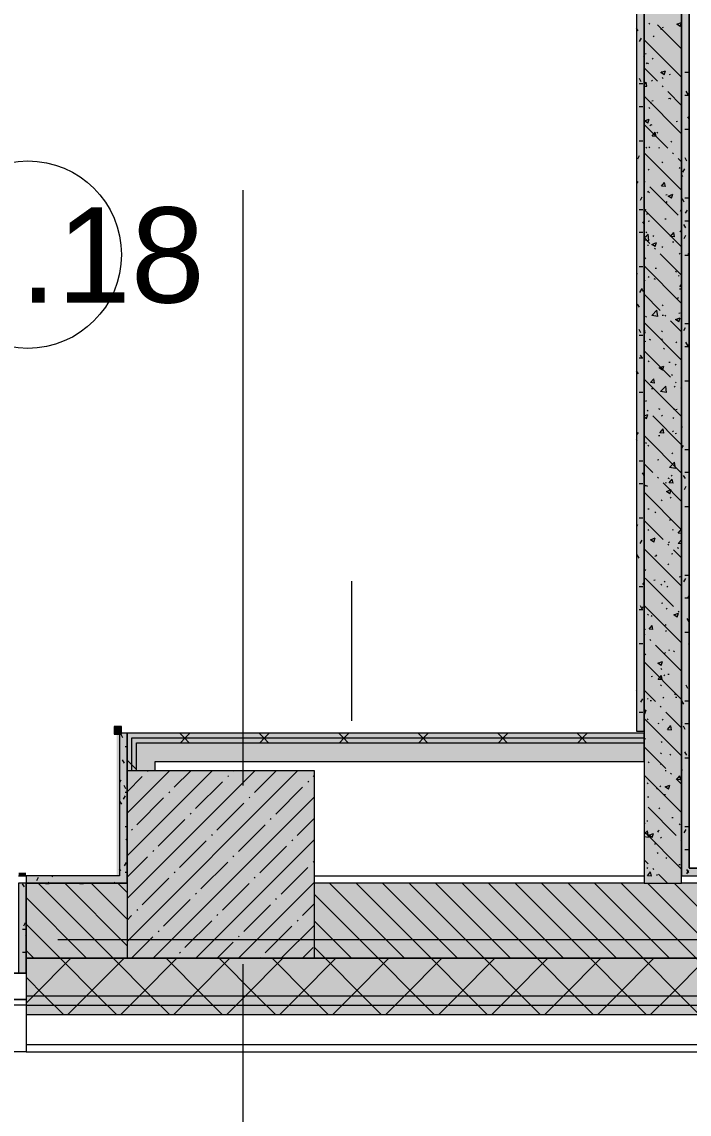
# Model space of a CAD drawing. Header units: millimetres. Extents: x -3817 to 677485, y -22715 to 103890.
# Drawn here: x 80312 to 82094, y 5046 to 7959 of the extents above; entities that cross this region are included whole.
import ezdxf

# ---------------------------------------------------------------- set-up
doc = ezdxf.new("R2010")
doc.units = ezdxf.units.MM
doc.layers.add('PDF _Геометрия', color=7, linetype='Continuous', true_color=0x1d1d1d)
doc.layers.add('PDF _Сплошная заливка', color=7, linetype='Continuous', true_color=0xffffff)
doc.layers.add('PDF _Текст', color=7, linetype='Continuous')
doc.styles.add('PDF GOST-Common', font='arial.ttf')

msp = doc.modelspace()

# ---------------------------------------------------------------- hatches: boundary and pattern name
at = {"layer": 'PDF _Сплошная заливка', "transparency": 33554559}
for points in [[(81953.3, 6066.9), (81973.3, 6066.9), (81973.3, 11011.3), (81953.3, 11011.3), (81953.3, 6668)], [(81973.3, 5661.3), (82073.3, 5661.3), (82073.3, 11011.3), (81973.3, 11011.3), (81973.3, 6668)], [(80605.8, 5961.4), (80605.8, 6061.3), (80593.3, 6061.3), (80593.3, 5961.4), (80602.8, 5961.4)], [(80618.3, 5961.4), (80618.3, 6048.9), (80605.8, 6048.9), (80605.8, 5961.4), (80615.6, 5961.4)], [(81973.3, 6036.3), (81973.3, 6048.9), (80618.3, 6048.9), (80618.3, 6036.3), (81565, 6036.3)], [(80593.3, 5461.3), (81093.3, 5461.3), (81093.3, 5961.4), (80593.3, 5961.4), (80593.3, 5537.7)], [(80303.7, 5421.3), (80323.7, 5421.3), (80323.7, 5661.3), (80303.7, 5661.3), (80303.7, 5537.7)]]:
    msp.add_hatch(color=256, dxfattribs=at).paths.add_polyline_path(points)
h = msp.add_hatch(color=256, dxfattribs=at)
h.paths.add_polyline_path([(84443.3, 5461.3), (84443.3, 5661.3), (84343.3, 5661.3), (84343.3, 5461.3)], flags=0)
h.paths.add_polyline_path([(77323.3, 5461.3), (77323.3, 5661.3), (76223.3, 5661.3), (76223.3, 5461.3), (77111.9, 5461.3)], flags=0)
h.paths.add_polyline_path([(81565, 5461.3), (82243.3, 5461.3), (82243.3, 5661.3), (81093.3, 5661.3), (81093.3, 5461.3)], flags=0)
h.paths.add_polyline_path([(78223.3, 5461.3), (79423.7, 5461.3), (79423.7, 5661.3), (78223.3, 5661.3), (78223.3, 5537.7)], flags=0)
h.paths.add_polyline_path([(80593.3, 5461.3), (80593.3, 5661.3), (80323.7, 5661.3), (80323.7, 5461.3)], flags=0)
h = msp.add_hatch(color=256, dxfattribs=at)
h.paths.add_polyline_path([(81093.3, 5361.3), (82243.3, 5361.3), (82243.3, 5461.3), (80323.7, 5461.3), (80323.7, 5361.3), (80593.3, 5361.3)], flags=0)
h.paths.add_polyline_path([(76101.3, 5361.3), (77323.3, 5361.3), (77323.3, 5461.3), (76101.3, 5461.3)], flags=0)
h.paths.add_polyline_path([(85043.3, 5361.3), (85043.3, 5461.3), (84343.3, 5461.3), (84343.3, 5361.3), (84943.3, 5361.3)], flags=0)
h.paths.add_polyline_path([(78223.3, 5361.3), (79423.7, 5361.3), (79423.7, 5461.3), (78223.3, 5461.3)], flags=0)
h = msp.add_hatch(color=256, dxfattribs=at)
h.paths.add_polyline_path([(76101.3, 5311.3), (77323.3, 5311.3), (77323.3, 5361.3), (76101.3, 5361.3)], flags=0)
h.paths.add_polyline_path([(85093.3, 5311.3), (85093.3, 5361.3), (84343.3, 5361.3), (84343.3, 5311.3), (84533.7, 5311.3)], flags=0)
h.paths.add_polyline_path([(78223.3, 5311.3), (79423.7, 5311.3), (79423.7, 5361.3), (78223.3, 5361.3)], flags=0)
h.paths.add_polyline_path([(80323.7, 5311.3), (82243.3, 5311.3), (82243.3, 5361.3), (80323.7, 5361.3)], flags=0)

# ---------------------------------------------------------------- linework, layer by layer
at = {"layer": 'PDF _Геометрия', "color": 9, "lineweight": 9, "true_color": 0xc0c0c0}
for points in [[(80593.3, 5661.3), (80323.7, 5661.3), (80323.7, 5461.3), (80323.7, 5211.4), (82243.3, 5211.4), (82243.3, 5461.3), (82243.3, 5661.3), (82073.3, 5661.3), (82073.3, 11011.3), (82073.3, 11111.3), (80993.3, 11111.3), (80993.3, 11581.4), (80993.3, 11111.3), (81013.3, 11111.3), (82073.3, 11111.3), (82073.3, 5701.3), (82073.3, 5681.3), (82243.3, 5681.3), (82243.3, 5701.3), (84343.3, 5701.3)], [(81953.3, 6066.9), (81973.3, 6066.9), (81973.3, 11011.3), (81953.3, 11011.3), (80538.3, 11011.3), (81973.3, 11011.3), (81973.3, 5661.3), (81093.3, 5661.3)], [(82073.3, 5681.3), (84443.3, 5681.3), (84443.3, 5661.3), (84343.3, 5661.3), (84343.3, 5461.3), (84343.3, 5211.4), (85193.3, 5211.4), (85193.3, 5231.4), (85193.3, 5461.3), (85193.3, 9403.3), (85243.3, 9403.3), (85243.3, 9561.3), (84951.3, 9561.3), (84948.3, 9561.3), (84943.3, 9561.3), (84943.3, 9411.4), (84943.3, 9408.3), (84943.3, 9403.3), (84943.3, 5461.3), (84833.3, 5461.3)], [(80303.7, 5681.3), (80323.7, 5681.3), (80323.7, 5661.3), (80593.3, 5661.3), (80593.3, 5681.3), (80593.3, 6061.3), (80573.3, 6061.3), (80573.3, 5689.3)], [(80668.3, 5961.4), (80668.3, 5986.3), (81973.3, 5986.3), (81973.3, 6061.3), (80668.3, 6061.3), (80605.8, 6061.3), (80593.3, 6061.3), (80593.3, 5681.3)], [(80323.7, 5681.3), (80323.7, 5661.3)], [(81093.3, 5681.3), (81973.3, 5681.3)], [(80323.7, 5421.3), (80323.7, 5211.4), (79423.7, 5211.4), (79423.7, 5421.3)]]:
    msp.add_lwpolyline(points, dxfattribs=at)
at = {"layer": 'PDF _Геометрия', "color": 7, "lineweight": 9}
for points in [[(82093.3, 5702.3), (82093.3, 11131.4)], [(81953.3, 10983.4), (81953.3, 6066.9)], [(81193.2, 6094.7), (81193.2, 6466.8)], [(80605.8, 5961.4), (80605.8, 6048.9), (80618.3, 6048.9), (80668.3, 6048.9), (81973.3, 6048.9)], [(80618.3, 5961.4), (80618.3, 6036.3), (80668.3, 6036.3), (81973.3, 6036.3)], [(80573.3, 5689.3), (80573.3, 5681.3), (80565.3, 5681.3), (80323.7, 5681.3)], [(82243.3, 5701.3), (82093.3, 5701.3)], [(81973.3, 5661.3), (82073.3, 5661.3)], [(80323.7, 5361.3), (82243.3, 5361.3)], [(80323.7, 5336.4), (82243.3, 5336.4)], [(80323.7, 5311.3), (82243.3, 5311.3)], [(80323.7, 5231.4), (82243.3, 5231.4)]]:
    msp.add_lwpolyline(points, dxfattribs=at)
at = {"layer": 'PDF _Геометрия', "color": 231, "lineweight": 9, "true_color": 0xff80c0}
msp.add_lwpolyline([(82093.3, 11131.4), (82093.3, 5702.3), (82093.3, 5701.3), (82243.3, 5701.3)], dxfattribs=at)
at = {"layer": 'PDF _Геометрия', "color": 252, "lineweight": 9, "true_color": 0x878787}
for points in [[(81986.1, 7955.3), (81988.6, 7953)], [(82069.8, 7946.6), (82061, 7952.6), (82073.3, 7957.3)], [(82069.8, 7946.6), (82073.3, 7956.8)], [(82073.3, 7886.7), (82008.9, 7951.1)], [(82016.9, 7940.6), (82019.8, 7938.8)], [(82022, 7944.1), (82025.3, 7944.5)], [(82073.3, 7811.2), (81973.3, 7911.2)], [(81997.1, 7919.1), (81999.7, 7921.2)], [(82073.3, 7910.3), (82072.8, 7910.3), (82073.3, 7910.8)], [(81975.2, 7873.9), (81978.6, 7874.4)], [(81978.8, 7849.2), (81981.2, 7847)], [(81982.3, 7849.7), (81985.1, 7847.9)], [(81994.9, 7859.9), (81997.6, 7862)], [(82008.9, 7800.2), (81973.3, 7835.8)], [(82026.5, 7817.7), (82017.7, 7823.7), (82030.2, 7828.4)], [(82019.8, 7825.9), (82022.6, 7824.1)], [(82021.4, 7810.2), (82023.8, 7807.9)], [(82026.6, 7817.6), (82030.2, 7828.4)], [(82040.8, 7818.6), (82044.1, 7819)], [(81973.3, 7791.7), (81978.6, 7798)], [(81973.3, 7787.5), (81980.6, 7786.8)], [(81980.6, 7786.8), (81978.6, 7797.9)], [(81992.7, 7800.7), (81995.4, 7802.8)], [(82023.9, 7785.2), (82021.4, 7787.7)], [(82073.3, 7660.4), (81973.3, 7760.4)], [(82073.3, 7735.8), (82036.5, 7772.6)], [(82038.5, 7754.3), (82041.8, 7754.8)], [(82041.9, 7755.4), (82044.7, 7753.6)], [(81985.6, 7730.2), (81988.1, 7727.9)], [(81990.6, 7741.6), (81993.2, 7743.6)], [(81994, 7748.5), (81997.3, 7748.9)], [(81983.3, 7688.8), (81974.4, 7694.7), (81986.9, 7699.5)], [(81983.3, 7688.7), (81986.9, 7699.4)], [(82059.1, 7693.1), (82062.4, 7693.5)], [(82036.5, 7621.7), (81973.3, 7685)], [(81988.4, 7682.4), (81991.1, 7684.4)], [(81991.7, 7684.2), (81995, 7684.6)], [(82005.3, 7653.1), (81994.7, 7654), (82003.2, 7664.2)], [(82005.3, 7653), (82003.2, 7664.2)], [(82007.2, 7664.5), (82010.1, 7662.7)], [(82044.7, 7640.6), (82047.5, 7638.8)], [(82073.3, 7509.5), (81973.3, 7609.5)], [(81978.2, 7624.1), (81980.7, 7621.8)], [(81986.3, 7623.2), (81988.9, 7625.2)], [(82012.3, 7622.9), (82015.6, 7623.4)], [(82051.6, 7606.6), (82049.1, 7609.1)], [(82020.8, 7585), (82023.3, 7582.8)], [(82073.3, 7585), (82064.2, 7594.1)], [(81973.3, 7573.2), (81974.7, 7572.3)], [(81984.1, 7564), (81986.8, 7566)], [(82066.8, 7570.1), (82069.6, 7568.3)], [(81976.2, 7531.2), (81973.6, 7533.7)], [(82064.2, 7443.2), (81988.7, 7518.6)], [(82029.9, 7519.3), (82019.3, 7520.3), (82027.9, 7530.5)], [(82030, 7519.3), (82027.9, 7530.4)], [(82073.2, 7517.3), (82073.3, 7517.3)], [(81981.9, 7504.8), (81984.6, 7506.8)], [(81985.1, 7505), (81987.5, 7502.7)], [(82031, 7497.5), (82034.4, 7497.9)], [(82046.2, 7488.2), (82037.3, 7494.2), (82049.8, 7499)], [(82046.2, 7488.2), (82049.8, 7498.9)], [(82073.3, 7358.6), (81973.3, 7458.6)], [(81974.7, 7459.4), (81977.5, 7457.6)], [(82032.1, 7479.3), (82035, 7477.5)], [(82071.1, 7458.1), (82073.3, 7459.8)], [(81979.8, 7445.6), (81982.4, 7447.7)], [(82028.8, 7433.2), (82032.1, 7433.6)], [(82069.6, 7455.4), (82072.5, 7453.6)], [(81984.3, 7427.3), (81987.6, 7427.8)], [(82068.9, 7398.9), (82071.6, 7401)], [(81973.3, 7381.6), (81983.9, 7392.7)], [(81988.7, 7367.8), (81973.3, 7383.2)], [(81973.3, 7377.8), (81985.9, 7375.8)], [(81977.6, 7386.4), (81980.3, 7388.5)], [(81977.7, 7398.9), (81980.2, 7396.7)], [(81985.9, 7375.8), (81983.9, 7392.7)], [(81996.8, 7388.9), (81999.6, 7387.1)], [(82054.6, 7385.6), (82044, 7386.5), (82052.6, 7396.7)], [(82049.3, 7371.9), (82052.7, 7372.4)], [(82054.6, 7385.5), (82052.6, 7396.7)], [(81982, 7363.1), (81985.3, 7363.5)], [(82002.9, 7359.3), (81994, 7365.3), (82006.5, 7370)], [(82003.8, 7352.7), (82001.3, 7355.2)], [(82002.9, 7359.2), (82006.5, 7370)], [(82020.3, 7359.9), (82022.8, 7357.6)], [(82066.7, 7339.8), (82069.4, 7341.8)], [(81975.5, 7327.2), (81978.1, 7329.3)], [(82073.3, 7283.2), (82016.4, 7340.1)], [(82073.3, 7207.7), (81973.3, 7307.7)], [(82002.6, 7301.8), (82005.9, 7302.2)], [(82057.1, 7294), (82059.9, 7292.2)], [(81973.3, 7268), (81975.9, 7270.1)], [(81984.5, 7279.9), (81987, 7277.6)], [(81999.6, 7274.1), (82002.5, 7272.3)], [(82064.6, 7280.6), (82067.2, 7282.6)], [(82073.3, 7252.4), (82068.7, 7252.8), (82073.3, 7258.3)], [(82016.4, 7189.2), (81973.3, 7232.4)], [(82068.1, 7246.5), (82071.4, 7246.9)], [(81973.3, 7210.5), (81973.8, 7210.9)], [(82021.7, 7203.6), (82024.5, 7201.8)], [(82062.4, 7221.4), (82065.1, 7223.4)], [(81977.2, 7173.8), (81979.7, 7171.5)], [(82009.5, 7173.2), (81993.6, 7175.6), (82007.5, 7190.1)], [(82009.5, 7173.1), (82007.5, 7190)], [(82021.3, 7176.3), (82024.6, 7176.8)], [(82031.5, 7174.1), (82029, 7176.7)], [(82065.8, 7158.8), (82056.9, 7164.8), (82069.4, 7169.5)], [(82065.8, 7182.2), (82069.1, 7182.6)], [(82065.8, 7158.7), (82069.4, 7169.5)], [(82073.3, 7056.9), (81973.3, 7156.9)], [(81973.3, 7139.1), (81974.4, 7140.4)], [(81976.4, 7129.2), (81974.4, 7140.4)], [(82073.3, 7132.4), (82044.1, 7161.6)], [(82060.3, 7162.2), (82062.9, 7164.2)], [(81973.3, 7129.6), (81976.4, 7129.3)], [(81987.1, 7112.8), (81989.9, 7111)], [(82019, 7112.1), (82022.4, 7112.5)], [(82019.8, 7134.7), (82022.3, 7132.5)], [(82044.1, 7010.7), (81973.3, 7081.5)], [(81974.5, 7106.2), (81977.8, 7106.7)], [(82024.6, 7088.9), (82027.4, 7087.1)], [(82058.1, 7103), (82060.8, 7105)], [(81984, 7054.7), (81986.5, 7052.5)], [(82039.6, 7050.8), (82042.9, 7051.2)], [(81973.3, 7042.1), (81975.6, 7042.4)], [(82022.5, 7029.9), (82013.7, 7035.8), (82026.1, 7040.6)], [(82022.5, 7029.8), (82026.1, 7040.5)], [(82055.9, 7043.8), (82058.6, 7045.9)], [(82073.3, 6906), (81973.3, 7006)], [(82001.1, 6995.5), (81990.5, 6996.5), (81999, 7006.7)], [(82001.1, 6995.5), (81999, 7006.6)], [(82046.6, 7018.4), (82049.4, 7016.6)], [(82059.1, 6995.6), (82056.6, 6998.1)], [(81992.8, 6980.7), (81996.1, 6981.1)], [(82033, 6970.6), (82017.2, 6973), (82031.1, 6987.5)], [(82033, 6970.5), (82031.1, 6987.4)], [(82053.8, 6984.6), (82056.4, 6986.7)], [(82073.3, 6981.5), (82071.7, 6983)], [(81976.7, 6948.6), (81979.1, 6946.4)], [(81973.3, 6908), (81982.8, 6911.7)], [(81973.3, 6905), (81979.2, 6900.9)], [(81979.2, 6900.9), (81982.8, 6911.6)], [(81983.7, 6920.2), (81981.2, 6922.7)], [(82071.7, 6832.2), (81996.3, 6907.6)], [(82012, 6927.5), (82014.8, 6925.7)], [(82019.3, 6909.6), (82021.7, 6907.3)], [(82051.6, 6925.4), (82054.3, 6927.5)], [(82058.3, 6925.3), (82061.7, 6925.8)], [(82049.5, 6903.7), (82052.3, 6901.9)], [(82073.3, 6755.1), (81973.3, 6855.1)], [(82011.6, 6855.2), (82014.9, 6855.7)], [(82025.8, 6861.8), (82015.1, 6862.7), (82023.7, 6872.9)], [(82025.8, 6861.7), (82023.7, 6872.9)], [(82049.4, 6866.2), (82052.1, 6868.3)], [(82056.1, 6861.1), (82059.4, 6861.5)], [(81976.6, 6837.2), (81979.4, 6835.4)], [(81983.5, 6829.6), (81986, 6827.3)], [(82071.5, 6833.2), (82073.3, 6832)], [(82009.3, 6790.9), (82012.6, 6791.4)], [(82047.3, 6807.1), (82049.9, 6809.1)], [(81996.3, 6756.7), (81973.3, 6779.8)], [(82056.6, 6767.9), (82040.8, 6770.4), (82054.6, 6784.8)], [(82056.6, 6767.9), (82054.6, 6784.8)], [(82011.4, 6741.7), (82008.9, 6744.2)], [(82029.9, 6729.7), (82033.2, 6730.1)], [(82036.9, 6742.3), (82039.7, 6740.5)], [(82050.4, 6728.1), (82039.8, 6729), (82048.4, 6739.2)], [(82045.1, 6747.9), (82047.8, 6749.9)], [(82050.4, 6728), (82048.4, 6739.1)], [(82073.3, 6604.3), (81973.3, 6704.3)], [(81976.1, 6723.5), (81978.6, 6721.2)], [(81979.5, 6722.4), (81982.3, 6720.6)], [(82073.3, 6679.8), (82023.9, 6729.1)], [(82042.1, 6700.4), (82033.3, 6706.4), (82045.7, 6711.2)], [(82042.1, 6700.3), (82045.7, 6711.1)], [(82018.7, 6684.4), (82021.2, 6682.2)], [(82043, 6688.7), (82045.6, 6690.7)], [(81983.1, 6659.6), (81986.4, 6660)], [(82001.5, 6651.9), (82004.4, 6650.1)], [(82023.9, 6578.2), (81973.3, 6628.9)], [(82040.8, 6629.5), (82043.5, 6631.5)], [(81983, 6604.4), (81985.4, 6602.2)], [(82048.6, 6604.2), (82051.9, 6604.7)], [(82073.3, 6594.5), (82064.5, 6595.2), (82073.1, 6605.5)], [(82073.3, 6604.3), (82073.1, 6605.4)], [(81998.8, 6571.5), (81990, 6577.4), (82002.5, 6582.2)], [(81998.8, 6571.4), (82002.5, 6582.2)], [(82039, 6563.1), (82036.5, 6565.6)], [(82038.6, 6570.3), (82041.3, 6572.3)], [(82061.8, 6557.1), (82064.6, 6555.3)], [(82073.3, 6566.4), (82064.4, 6567.8), (82073.3, 6577)], [(82073.3, 6453.4), (81973.3, 6553.4)], [(82001.8, 6534.1), (82005.2, 6534.5)], [(82004.4, 6537.2), (82007.2, 6535.4)], [(82046.3, 6540), (82049.7, 6540.4)], [(82073.3, 6528.9), (82051.6, 6550.5)], [(81975.6, 6498.3), (81978.1, 6496.1)], [(82036.5, 6511.1), (82039.1, 6513.2)], [(82051.6, 6399.7), (81976.2, 6475.1)], [(81999.6, 6469.8), (82002.9, 6470.3)], [(82066.9, 6478.7), (82070.2, 6479.1)], [(82018.2, 6459.3), (82020.7, 6457)], [(82026.4, 6466.7), (82029.3, 6464.9)], [(82034.3, 6451.9), (82037, 6454)], [(82073.3, 6302.5), (81973.3, 6402.5)], [(82020.1, 6408.6), (82023.5, 6409)], [(82032.1, 6392.7), (82034.8, 6394.8)], [(82061.7, 6371), (82052.9, 6376.9), (82065.3, 6381.7)], [(82061.7, 6370.9), (82065.3, 6381.6)], [(82066.7, 6384.6), (82064.2, 6387.1)], [(81982.4, 6379.3), (81984.9, 6377)], [(81991.8, 6375.8), (81994.6, 6374)], [(82029.3, 6351.9), (82032.1, 6350.1)], [(81976.2, 6324.2), (81973.3, 6327.2)], [(81973.4, 6338.4), (81976.7, 6338.9)], [(81996.9, 6338), (81986.3, 6338.9), (81994.9, 6349.1)], [(81996.9, 6337.9), (81994.9, 6349.1)], [(82030, 6333.5), (82032.6, 6335.6)], [(81991.3, 6309.2), (81988.7, 6311.7)], [(82073.3, 6227.2), (82003.8, 6296.6)], [(81975.1, 6273.2), (81977.6, 6270.9)], [(82027.8, 6274.4), (82030.5, 6276.4)], [(82038.9, 6283.1), (82042.2, 6283.5)], [(82051.4, 6281.4), (82054.2, 6279.6)], [(82073.3, 6151.7), (81973.3, 6251.7)], [(82018.5, 6242), (82009.6, 6248), (82022.1, 6252.8)], [(82018.5, 6242), (82022.1, 6252.7)], [(81992.1, 6213), (81995.4, 6213.4)], [(82021.6, 6204.3), (82011, 6205.2), (82019.5, 6215.4)], [(82017.7, 6234.2), (82020.2, 6231.9)], [(82021.6, 6204.2), (82019.5, 6215.3)], [(82025.7, 6215.2), (82028.3, 6217.2)], [(82036.6, 6218.8), (82039.9, 6219.3)], [(82003.8, 6145.7), (81973.3, 6176.3)], [(82016.7, 6190.6), (82019.6, 6188.8)], [(81981.9, 6154.1), (81984.4, 6151.9)], [(81989.8, 6148.7), (81993.2, 6149.1)], [(82023.5, 6156), (82026.2, 6158)], [(82054.2, 6166.7), (82057, 6164.9)], [(82057.2, 6157.6), (82060.5, 6158)], [(81973.3, 6121.7), (81978.8, 6123.8)], [(81975.2, 6113), (81978.8, 6123.8)], [(82018.9, 6130.6), (82016.4, 6133.1)], [(82073.3, 6076.3), (82031.5, 6118.1)], [(81973.3, 6114.4), (81975.2, 6113.1)], [(82073.3, 6000.8), (81973.3, 6100.8)], [(81981.4, 6100.2), (81984.2, 6098.4)], [(82021.3, 6096.8), (82024, 6098.8)], [(82010.4, 6087.4), (82013.7, 6087.9)], [(82035.6, 6071.4), (82044.2, 6081.7)], [(82035.6, 6071.4), (82046.3, 6070.5)], [(82046.3, 6070.5), (82044.2, 6081.6)], [(81974.6, 6048), (81977, 6045.8)], [(82019.2, 6037.6), (82021.8, 6039.6)], [(82073.3, 6046.9), (82072.5, 6047.5), (82073.3, 6047.8)], [(82031.5, 5967.2), (81973.3, 6025.4)], [(82017.2, 6009), (82019.6, 6006.7)], [(82041.6, 6005.3), (82044.5, 6003.5)], [(81984.2, 5985.5), (81987, 5983.7)], [(82017, 5978.4), (82019.7, 5980.5)], [(82073.3, 5849.9), (81973.3, 5949.9)], [(82029.2, 5962), (82032.5, 5962.4)], [(82046.6, 5952.1), (82044.1, 5954.6)], [(82070.9, 5936.8), (82060.3, 5937.7), (82068.9, 5947.9)], [(82070.9, 5936.7), (82068.9, 5947.9)], [(81981.4, 5929), (81983.9, 5926.7)], [(82006.3, 5915), (82009.1, 5913.2)], [(82014.9, 5919.2), (82017.5, 5921.3)], [(82038.1, 5912.6), (82029.2, 5918.5), (82041.7, 5923.3)], [(82038.1, 5912.5), (82041.7, 5923.3)], [(82073.3, 5925.4), (82059.1, 5939.5)], [(81982.4, 5891.8), (81985.7, 5892.3)], [(82026.9, 5897.7), (82030.2, 5898.1)], [(82059.1, 5788.7), (81983.7, 5864.1)], [(82012.7, 5860), (82015.3, 5862.1)], [(81980.1, 5827.6), (81983.4, 5828)], [(82047.5, 5836.4), (82050.8, 5836.9)], [(81973.3, 5823.1), (81974.5, 5822.3)], [(81973.3, 5791.2), (81982.7, 5801.1)], [(82073.3, 5699.1), (81973.3, 5799.1)], [(81974, 5822.9), (81976.5, 5820.6)], [(81984.7, 5784.2), (81982.7, 5801.1)], [(82009.1, 5800.2), (82012, 5798.4)], [(82010.5, 5800.9), (82013.2, 5802.9)], [(82066.6, 5820.1), (82069.4, 5818.3)], [(81973.3, 5786), (81984.7, 5784.2)], [(81994.8, 5783.6), (81986, 5789.6), (81998.4, 5794.4)], [(81994.8, 5783.6), (81998.4, 5794.3)], [(82016.6, 5783.9), (82019.1, 5781.6)], [(82073.3, 5774.5), (82071.7, 5776.1)], [(82000.7, 5766.3), (82004, 5766.8)], [(82008.4, 5741.7), (82011, 5743.7)], [(81983.7, 5713.2), (81973.3, 5723.7)], [(82031.2, 5729.7), (82034, 5727.9)], [(82066.2, 5711), (82069.5, 5711.4)], [(81980.9, 5703.8), (81983.3, 5701.6)], [(81992.7, 5680.5), (81982.1, 5681.4), (81990.7, 5691.6)], [(81992.7, 5680.4), (81990.7, 5691.5)], [(81998.8, 5698.1), (81996.3, 5700.7)], [(82006.2, 5682.5), (82008.9, 5684.5)], [(82035.6, 5661.3), (82011.4, 5685.6)]]:
    msp.add_lwpolyline(points, dxfattribs=at)
at = {"layer": 'PDF _Геометрия', "color": 253, "lineweight": 9, "true_color": 0x9b9b9b}
for points in [[(81957.6, 7934.7), (81953.3, 7942.1)], [(81965.5, 7914.9), (81960.4, 7906.2)], [(81973.3, 7867.4), (81971.6, 7864.5)], [(82082.1, 7824.5), (82092.1, 7824.5)], [(81960.1, 7794), (81970.2, 7794)], [(81965.7, 7798.6), (81960.7, 7807.3)], [(82082.1, 7763.5), (82092.1, 7763.5)], [(82090.6, 7765.2), (82085.6, 7773.9)], [(82093.3, 7770.5), (82088.3, 7761.9)], [(81960.1, 7733), (81970.2, 7733)], [(82093.3, 7699.7), (82089.7, 7705.8)], [(82082.1, 7672.1), (82092.1, 7672.1)], [(81960.1, 7641.6), (81970.2, 7641.6)], [(81960.3, 7601.1), (81955.3, 7592.4)], [(82087.7, 7587.5), (82082.6, 7596.2)], [(82076.5, 7545.8), (82073.3, 7551.4)], [(82081.1, 7566.6), (82076.1, 7557.8)], [(81956.2, 7533.1), (81953.3, 7528)], [(81967.4, 7491.4), (81962.3, 7482.7)], [(82082.1, 7489.2), (82092.1, 7489.2)], [(81960.1, 7458.7), (81970.2, 7458.7)], [(82080.6, 7477.8), (82075.5, 7486.5)], [(82088.2, 7456.9), (82083.2, 7448.2)], [(81973.3, 7419.8), (81970, 7425.5)], [(82084.7, 7409.8), (82079.6, 7418.5)], [(82082.1, 7428.2), (82092.1, 7428.2)], [(81960.1, 7397.7), (81970.2, 7397.7)], [(82084.1, 7388.8), (82079.1, 7380.1)], [(82073.5, 7368.1), (82073.3, 7368.5)], [(82093.3, 7343.8), (82090.2, 7338.5)], [(82082.1, 7336.8), (82092.1, 7336.8)], [(81955.1, 7287.3), (81953.3, 7284.2)], [(81960.1, 7306.3), (81970.2, 7306.3)], [(81966.3, 7245.7), (81961.2, 7237)], [(81972, 7239.1), (81967, 7247.8)], [(81960.8, 7197.5), (81955.8, 7206.2)], [(81973.3, 7196.9), (81972.4, 7195.4)], [(81964.9, 7129.5), (81959.9, 7138.2)], [(82083, 7143.1), (82078, 7134.4)], [(82082.1, 7153.9), (82092.1, 7153.9)], [(81960.1, 7123.4), (81970.2, 7123.4)], [(82082.1, 7093), (82092.1, 7093)], [(82089.8, 7096), (82084.8, 7104.7)], [(82093.3, 7099.9), (82089.1, 7092.8)], [(81960.1, 7062.5), (81970.2, 7062.5)], [(81969, 7061.4), (81964, 7070.1)], [(81957.9, 7019.8), (81953.3, 7027.7)], [(82082.1, 7001.5), (82092.1, 7001.5)], [(81960.1, 6971), (81970.2, 6971)], [(82093.3, 6968.1), (82093, 6968.6)], [(82075.7, 6876.6), (82073.3, 6880.9)], [(81957, 6863.9), (81953.3, 6857.4)], [(81954.9, 6842.1), (81953.3, 6844.9)], [(82077.8, 6829.3), (82073.3, 6821.4)], [(82082.1, 6818.6), (82092.1, 6818.6)], [(81960.1, 6788.2), (81970.2, 6788.2)], [(82073.7, 6761.3), (82073.3, 6760.5)], [(81973.3, 6749.3), (81969.2, 6756.4)], [(82083.9, 6740.6), (82078.8, 6749.3)], [(82082.1, 6757.7), (82092.1, 6757.7)], [(81960.1, 6727.2), (81970.2, 6727.2)], [(82084.9, 6719.7), (82079.9, 6711)], [(82082.1, 6666.2), (82092.1, 6666.2)], [(81955.9, 6618.2), (81953.3, 6613.6)], [(81960.1, 6635.7), (81970.2, 6635.7)], [(81967.1, 6576.5), (81962, 6567.8)], [(81960, 6528.3), (81955, 6537)], [(82083.8, 6473.9), (82078.8, 6465.2)], [(82082.1, 6483.4), (82092.1, 6483.4)], [(81960.1, 6452.9), (81970.2, 6452.9)], [(81973.3, 6465.4), (81969.1, 6458.2)], [(82082.1, 6422.4), (82092.1, 6422.4)], [(82093.3, 6429.4), (82089.9, 6423.6)], [(81960.1, 6391.9), (81970.2, 6391.9)], [(81968.2, 6392.3), (81963.2, 6401)], [(81970.1, 6398.8), (81965, 6390.1)], [(82093.1, 6358.8), (82088.1, 6367.5)], [(82082.1, 6330.9), (82092.1, 6330.9)], [(81960.1, 6300.5), (81970.2, 6300.5)], [(82093.3, 6297.6), (82092.2, 6299.5)], [(82093.3, 6246.5), (82092.9, 6245.9)], [(82090.1, 6181.1), (82085.1, 6189.8)], [(81954.1, 6172.9), (81953.3, 6174.3)], [(81969, 6153.1), (81963.9, 6144.4)], [(82079, 6139.4), (82073.9, 6148.2)], [(82082.1, 6148.1), (82092.1, 6148.1)], [(81960.1, 6117.6), (81970.2, 6117.6)], [(82074.5, 6092.1), (82073.3, 6089.9)], [(82083.1, 6071.4), (82078, 6080.1)], [(82082.1, 6087.1), (82092.1, 6087.1)], [(80582.3, 6049.6), (80577.2, 6058.3)], [(80588.5, 6026.1), (80593.3, 6026.1)], [(82087.1, 6003.4), (82082.1, 6012.1)], [(82093.3, 6002.6), (82091.8, 6000.2)], [(80586.3, 5981.6), (80581.3, 5990.3)], [(82082.1, 5995.7), (82092.1, 5995.7)], [(82076, 5961.7), (82073.3, 5966.5)], [(80576.7, 5936.2), (80573.3, 5930.2)], [(80590.4, 5913.5), (80585.4, 5922.2)], [(80587.9, 5894.6), (80582.9, 5885.9)], [(80588.5, 5904.2), (80593.3, 5904.2)], [(80579.3, 5871.9), (80574.2, 5880.6)], [(82073.4, 5846.4), (82073.3, 5846.1)], [(80588.5, 5812.8), (80593.3, 5812.8)], [(82084.6, 5804.8), (82079.6, 5796.1)], [(82082.1, 5812.8), (82092.1, 5812.8)], [(80593.3, 5782), (80589.9, 5776.2)], [(82082.1, 5751.8), (82092.1, 5751.8)], [(80590.9, 5716.9), (80585.8, 5708.2)], [(80394.4, 5681.3), (80392.9, 5678.8)], [(80576.3, 5694.2), (80573.3, 5699.4)], [(80588.5, 5690.9), (80593.3, 5690.9)], [(82091.7, 5695.1), (82086.6, 5686.4)], [(82092.3, 5689.6), (82087.3, 5698.3)], [(80319.4, 5651.5), (80314.4, 5660.2)], [(80356.3, 5676.4), (80351.3, 5667.7)], [(80375.2, 5660.4), (80385.2, 5660.4)], [(80384.1, 5661.3), (80382.4, 5664.3)], [(80466.6, 5660.4), (80476.7, 5660.4)], [(80560.4, 5664.1), (80558.8, 5661.3)], [(80314.2, 5538.5), (80323.7, 5538.5)], [(80321.7, 5555.5), (80316.7, 5546.8)], [(80323.7, 5522), (80322.5, 5524.1)], [(80314.2, 5477.5), (80323.7, 5477.5)]]:
    msp.add_lwpolyline(points, dxfattribs=at)
at = {"layer": 'PDF _Геометрия', "color": 253, "lineweight": 9, "true_color": 0xaaaaaa}
for points in [[(80903.3, 5922), (80903.3, 7509.5)], [(80408.8, 5511.3), (82443.3, 5511.3), (84943.3, 5511.3)], [(80323.7, 5421.3), (80253.7, 5421.3)], [(80903.3, 4810.8), (80903.3, 5445.8)], [(79423.7, 5351.3), (80323.7, 5351.3)]]:
    msp.add_lwpolyline(points, dxfattribs=at)
at = {"layer": 'PDF _Геометрия', "color": 7, "lineweight": 20}
msp.add_lwpolyline([(80558.8, 6059.3), (80578.3, 6059.3), (80578.3, 6079.3), (80558.8, 6079.3)], close=True, dxfattribs=at)
at = {"layer": 'PDF _Геометрия', "lineweight": 9}
for points in [[(80758.9, 6036.3), (80746.4, 6048.9), (80733.9, 6061.3)], [(80735.8, 6036.3), (80748.3, 6048.9), (80760.8, 6061.3)], [(80971.1, 6036.3), (80958.6, 6048.9), (80946.1, 6061.3)], [(80947.9, 6036.3), (80960.4, 6048.9), (80972.9, 6061.3)], [(81183.2, 6036.3), (81170.7, 6048.9), (81158.2, 6061.3)], [(81160.1, 6036.3), (81172.6, 6048.9), (81185.1, 6061.3)], [(81395.3, 6036.3), (81382.8, 6048.9), (81370.3, 6061.3)], [(81372.2, 6036.3), (81384.7, 6048.9), (81397.2, 6061.3)], [(81607.5, 6036.3), (81595, 6048.9), (81582.5, 6061.3)], [(81584.3, 6036.3), (81596.8, 6048.9), (81609.3, 6061.3)], [(81819.6, 6036.3), (81807.1, 6048.9), (81794.6, 6061.3)], [(81796.5, 6036.3), (81809, 6048.9), (81821.5, 6061.3)], [(80618.3, 5964.9), (80605.8, 5977.4), (80593.3, 5989.9)], [(80593.3, 5848.4), (80706.3, 5961.4)], [(80593.3, 5734.3), (80820.3, 5961.4)], [(80593.3, 5620.3), (80934.4, 5961.4)], [(80593.3, 5506.2), (81048.4, 5961.4)], [(80593.3, 5905.4), (80633.7, 5945.8)], [(80648, 5960.1), (80649.2, 5961.4)], [(80719.3, 5917.3), (80763.3, 5961.4)], [(80861.8, 5945.8), (80864.2, 5948.2)], [(80876.1, 5960.1), (80877.3, 5961.4)], [(80933.1, 5903.1), (80991.4, 5961.4)], [(81089.9, 5945.8), (81093.3, 5949.2)], [(80776.3, 5860.3), (80847.6, 5931.6)], [(80990.1, 5846), (81061.4, 5917.3)], [(81075.7, 5931.6), (81078, 5934)], [(80619.5, 5817.5), (80690.8, 5888.8)], [(80662.5, 5461.3), (81093.3, 5892.2)], [(80705, 5903.1), (80707.4, 5905.4)], [(80918.9, 5888.8), (80921.2, 5891.2)], [(80833.3, 5803.3), (80904.6, 5874.6)], [(80676.5, 5760.5), (80747.8, 5831.8)], [(80762, 5846), (80764.4, 5848.4)], [(80975.9, 5831.8), (80978.2, 5834.2)], [(81047.2, 5789), (81093.3, 5835.1)], [(80605.2, 5803.3), (80607.6, 5805.7)], [(80890.3, 5746.3), (80961.6, 5817.5)], [(80733.5, 5703.5), (80804.8, 5774.8)], [(80776.5, 5461.3), (81093.3, 5778.1)], [(80819.1, 5789), (80821.4, 5791.4)], [(81032.9, 5774.8), (81035.3, 5777.1)], [(80662.2, 5746.3), (80664.6, 5748.6)], [(80947.4, 5689.2), (81018.6, 5760.5)], [(80593.3, 5677.3), (80648, 5732)], [(80790.5, 5646.5), (80861.8, 5717.7)], [(80876.1, 5732), (80878.5, 5734.4)], [(81089.9, 5717.7), (81092.3, 5720.1)], [(80719.3, 5689.2), (80721.6, 5691.6)], [(81004.4, 5632.2), (81075.7, 5703.5)], [(80706.1, 5311.3), (80656.1, 5361.3), (80556.1, 5461.3), (80356.1, 5661.3)], [(80593.3, 5494.9), (80426.8, 5661.3)], [(80593.3, 5565.6), (80497.5, 5661.3)], [(80593.3, 5636.3), (80568.3, 5661.3)], [(80633.7, 5603.7), (80705, 5675)], [(80847.6, 5589.4), (80918.9, 5660.7)], [(80890.6, 5461.3), (81093.3, 5664.1)], [(80933.1, 5675), (80935.5, 5677.3)], [(81333.9, 5461.3), (81133.9, 5661.3)], [(81554.7, 5311.3), (81504.7, 5361.3), (81404.7, 5461.3), (81204.7, 5661.3)], [(81475.4, 5461.3), (81275.4, 5661.3)], [(81696.1, 5311.3), (81646.1, 5361.3), (81546.1, 5461.3), (81346.1, 5661.3)], [(81616.8, 5461.3), (81416.8, 5661.3)], [(81837.5, 5311.3), (81787.5, 5361.3), (81687.5, 5461.3), (81487.5, 5661.3)], [(81758.2, 5461.3), (81558.2, 5661.3)], [(81978.9, 5311.3), (81928.9, 5361.3), (81828.9, 5461.3), (81628.9, 5661.3)], [(81899.6, 5461.3), (81699.6, 5661.3)], [(82120.3, 5311.3), (82070.3, 5361.3), (81970.3, 5461.3), (81770.3, 5661.3)], [(82041.1, 5461.3), (81841.1, 5661.3)], [(82243.3, 5329.8), (82211.8, 5361.3), (82111.8, 5461.3), (81911.8, 5661.3)], [(82182.5, 5461.3), (81982.5, 5661.3)], [(82243.3, 5471.3), (82053.2, 5661.3)], [(80485.4, 5461.3), (80323.7, 5623)], [(80776.3, 5632.2), (80778.7, 5634.6)], [(81413.2, 5311.3), (81363.2, 5361.3), (81263.2, 5461.3), (81093.3, 5631.3)], [(80690.8, 5546.7), (80762, 5618)], [(80904.6, 5532.4), (80975.9, 5603.7)], [(80990.1, 5618), (80992.5, 5620.3)], [(81061.4, 5575.2), (81093.3, 5607)], [(80593.3, 5563.2), (80605.2, 5575.2)], [(80619.5, 5589.4), (80621.8, 5591.8)], [(80833.3, 5575.2), (80835.7, 5577.6)], [(80564.7, 5311.3), (80514.7, 5361.3), (80414.7, 5461.3), (80323.7, 5552.3)], [(80747.8, 5489.6), (80819.1, 5560.9)], [(80961.6, 5475.4), (81032.9, 5546.7)], [(81004.6, 5461.3), (81093.3, 5550)], [(81047.2, 5560.9), (81049.5, 5563.3)], [(81192.5, 5461.3), (81093.3, 5560.6)], [(80605.4, 5461.3), (80662.2, 5518.2)], [(80676.5, 5532.4), (80678.9, 5534.8)], [(80890.3, 5518.2), (80892.7, 5520.5)], [(80344, 5461.3), (80323.7, 5481.6)], [(80733.5, 5475.4), (80735.9, 5477.8)], [(80833.5, 5461.3), (80876.1, 5503.9)], [(81061.6, 5461.3), (81089.9, 5489.6)], [(81271.8, 5311.3), (81221.8, 5361.3), (81121.8, 5461.3), (81093.3, 5489.9)], [(80323.7, 5341.5), (80343.6, 5361.3), (80443.6, 5461.3)], [(80435.1, 5311.3), (80485.1, 5361.3), (80585.1, 5461.3)], [(80576.5, 5311.3), (80626.5, 5361.3), (80726.5, 5461.3)], [(80847.5, 5311.3), (80797.5, 5361.3), (80697.5, 5461.3)], [(80717.9, 5311.3), (80767.9, 5361.3), (80867.9, 5461.3)], [(80989, 5311.3), (80939, 5361.3), (80839, 5461.3)], [(80859.3, 5311.3), (80909.3, 5361.3), (81009.3, 5461.3)], [(80947.6, 5461.3), (80949.7, 5463.5)], [(81130.4, 5311.3), (81080.4, 5361.3), (80980.4, 5461.3)], [(81000.7, 5311.3), (81050.7, 5361.3), (81150.7, 5461.3)], [(81142.2, 5311.3), (81192.2, 5361.3), (81292.2, 5461.3)], [(81283.6, 5311.3), (81333.6, 5361.3), (81433.6, 5461.3)], [(81425, 5311.3), (81475, 5361.3), (81575, 5461.3)], [(81566.4, 5311.3), (81616.4, 5361.3), (81716.4, 5461.3)], [(81707.9, 5311.3), (81757.9, 5361.3), (81857.9, 5461.3)], [(81849.3, 5311.3), (81899.3, 5361.3), (81999.3, 5461.3)], [(81990.7, 5311.3), (82040.7, 5361.3), (82140.7, 5461.3)], [(80423.3, 5311.3), (80373.3, 5361.3), (80323.7, 5410.9)]]:
    msp.add_lwpolyline(points, dxfattribs=at)
at = {"layer": 'PDF _Геометрия', "color": 7, "lineweight": 9}
for points in [[(81093.3, 5961.4), (80593.3, 5961.4), (80593.3, 5461.3), (81093.3, 5461.3)], [(82243.3, 5461.3), (80323.7, 5461.3)]]:
    msp.add_lwpolyline(points, close=True, dxfattribs=at)
at = {"layer": 'PDF _Геометрия', "color": 9, "lineweight": 9, "true_color": 0xc0c0c0}
msp.add_lwpolyline([(80303.7, 5661.3), (80303.7, 5421.3), (80323.7, 5421.3), (80323.7, 5661.3)], close=True, dxfattribs=at)
at = {"layer": 'PDF _Геометрия', "color": 253, "lineweight": 13, "true_color": 0xaaaaaa}
msp.add_lwpolyline([(80253.7, 5351.3), (80253.7, 5421.3), (80323.7, 5421.3), (80323.7, 5351.3)], close=True, dxfattribs=at)
at = {"layer": 'PDF _Геометрия', "color": 116, "lineweight": 13, "true_color": 0x008040}
msp.add_lwpolyline([(80323.7, 5336.4), (79423.7, 5336.4)], dxfattribs=at)
at = {"layer": 'PDF _Геометрия', "color": 7, "lineweight": 9}
msp.add_circle((80328.1, 7338), 250, dxfattribs=at)
msp.add_circle((80328.1, 7338), 250, dxfattribs=at)
at = {"layer": 'PDF _Сплошная заливка', "lineweight": 35, "transparency": 33554559}
for points in [[(82093.3, 5701.3), (82093.3, 11131.4), (82073.3, 5701.3), (82073.3, 11131.4)], [(80593.3, 5681.3), (80593.3, 6061.3), (80573.3, 5681.3), (80573.3, 6061.3)], [(80605.8, 6048.9), (81973.3, 6048.9), (80605.8, 6061.3), (81973.3, 6061.3)], [(80323.7, 5661.3), (80593.3, 5661.3), (80323.7, 5681.3), (80593.3, 5681.3)], [(82073.3, 5681.3), (82243.3, 5681.3), (82073.3, 5701.3), (82243.3, 5701.3)]]:
    msp.add_solid(points, dxfattribs=at)
at = {"layer": 'PDF _Сплошная заливка', "color": 1, "lineweight": 35, "transparency": 33554559}
for points in [[(80578.3, 6059.3), (80578.3, 6079.3), (80558.8, 6059.3), (80558.8, 6079.3)], [(80565.3, 5681.3), (80573.3, 5681.3), (80565.3, 6069.4), (80573.3, 6069.4)], [(80323.7, 5681.3), (80323.7, 5689.3), (80303.7, 5681.3), (80303.7, 5689.3)]]:
    msp.add_solid(points, dxfattribs=at)
at = {"layer": 'PDF _Сплошная заливка', "color": 254, "lineweight": 35, "true_color": 0xe7e7e7, "transparency": 33554559}
for points in [[(80618.3, 5961.4), (80668.3, 5961.4), (80618.3, 6036.3), (80668.3, 6036.3)], [(80668.3, 5986.3), (81973.3, 5986.3), (80668.3, 6036.3), (81973.3, 6036.3)]]:
    msp.add_solid(points, dxfattribs=at)
at = {"layer": 'PDF _Сплошная заливка', "color": 254, "lineweight": 35, "true_color": 0xffb9dc, "transparency": 33554559}
msp.add_solid([(82243.3, 5701.3), (82243.3, 5702.3), (82093.3, 5701.3)], dxfattribs=at)

# ---------------------------------------------------------------- texts
at = {"layer": 'PDF _Текст', "color": 250, "true_color": 0x3c3c3c, "insert": (80110.1, 7335.2), "char_height": 254, "attachment_point": 4, "style": 'PDF GOST-Common'}
msp.add_mtext('1.18', dxfattribs=at)

doc.saveas('drawing.dxf')
